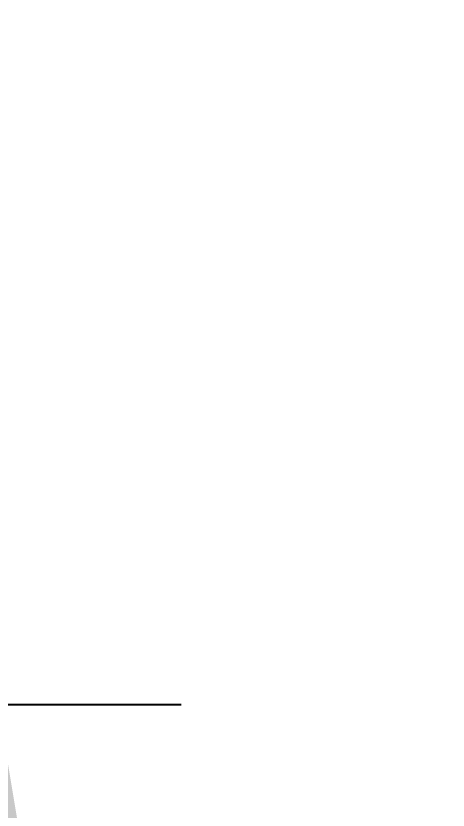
# Model space of a CAD drawing. Header units: millimetres. Extents: x -1970 to 34302, y -65268 to 6837.
# Drawn here: x 28043 to 28397, y 1095 to 1746 of the extents above; entities that cross this region are included whole.
import ezdxf

# ---------------------------------------------------------------- set-up
doc = ezdxf.new("R2010")
doc.units = ezdxf.units.MM
doc.layers.add('COTAS_P', color=1, linetype='Continuous', lineweight=0)
doc.dimstyles.new('R19_100', dxfattribs={"dimtxt": 250, "dimasz": 150, "dimexe": 150, "dimexo": 80, "dimgap": 100, "dimtad": 1, "dimtih": 1, "dimtoh": 1, "dimdsep": 46, "dimcen": 0.09, "dimadec": 0, "dimazin": 0, "dimtfac": 1, "dimtdec": 4, "dimtofl": 0, "dimtmove": 0, "dimatfit": 3, "dimfxl": 1, "dimtolj": 1, "dimtzin": 0, "dimarcsym": 0})

# ---------------------------------------------------------------- blocks, each defined once
blk = doc.blocks.new('*D8')
at = {"layer": 'COTAS_P', "color": 0, "lineweight": -2, "transparency": 16777216}
for p, q in [((27708.19, 1182), (28178.19, 1182)), ((28028.19, 150), (28028.19, 1032)), ((27708.19, 0), (28178.19, 0))]:
    blk.add_line(p, q, dxfattribs=at)
at = {"layer": 'COTAS_P', "color": 0, "transparency": 16777216}
for points in [[(28003.19, 1032), (28053.19, 1032), (28028.19, 1182)], [(28003.19, 150), (28053.19, 150), (28028.19, 0)]]:
    blk.add_solid(points, dxfattribs=at)
at = {"layer": 'Defpoints', "color": 0, "transparency": 16777216}
for p in [(27628.19, 1182), (28028.19, 1182), (27628.19, 0)]:
    blk.add_point(p, dxfattribs=at)
blk = doc.blocks.new('*D9')
at = {"layer": 'COTAS_P', "color": 0, "lineweight": -2, "transparency": 16777216}
for p, q in [((31941.65, 1279.74), (31863.6, 2246.6)), ((27689.29, 1759.15), (31726.16, 2085.01)), ((27605.75, 929.74), (27527.7, 1896.6))]:
    blk.add_line(p, q, dxfattribs=at)
at = {"layer": 'COTAS_P', "color": 0, "transparency": 16777216}
for points in [[(31724.14, 2109.93), (31728.17, 2060.09), (31875.67, 2097.08)], [(27687.27, 1784.07), (27691.3, 1734.23), (27539.77, 1747.08)]]:
    blk.add_solid(points, dxfattribs=at)
at = {"layer": 'Defpoints', "color": 0, "transparency": 16777216}
for p in [(31875.67, 2097.08), (31948.08, 1200), (27612.19, 850)]:
    blk.add_point(p, dxfattribs=at)

msp = doc.modelspace()

# ---------------------------------------------------------------- dimensions: what is measured, and where the dimension line sits
at = {"layer": 'COTAS_P'}
for p1, p2, distance, picture, middle in [((27612.187, 850), (31948.083, 1200), 900, '*D9', (29707.721, 1922.082)), ((27628.187, 0), (27628.187, 1182), -400, '*D8', (28028.187, 591))]:
    dim = msp.add_aligned_dim(p1=p1, p2=p2, distance=distance, text='<> P', dimstyle='R19_100', dxfattribs=at)
    dim.commit()
    dim.dimension.update_dxf_attribs({"geometry": picture, "text_midpoint": middle})

doc.saveas('drawing.dxf')
